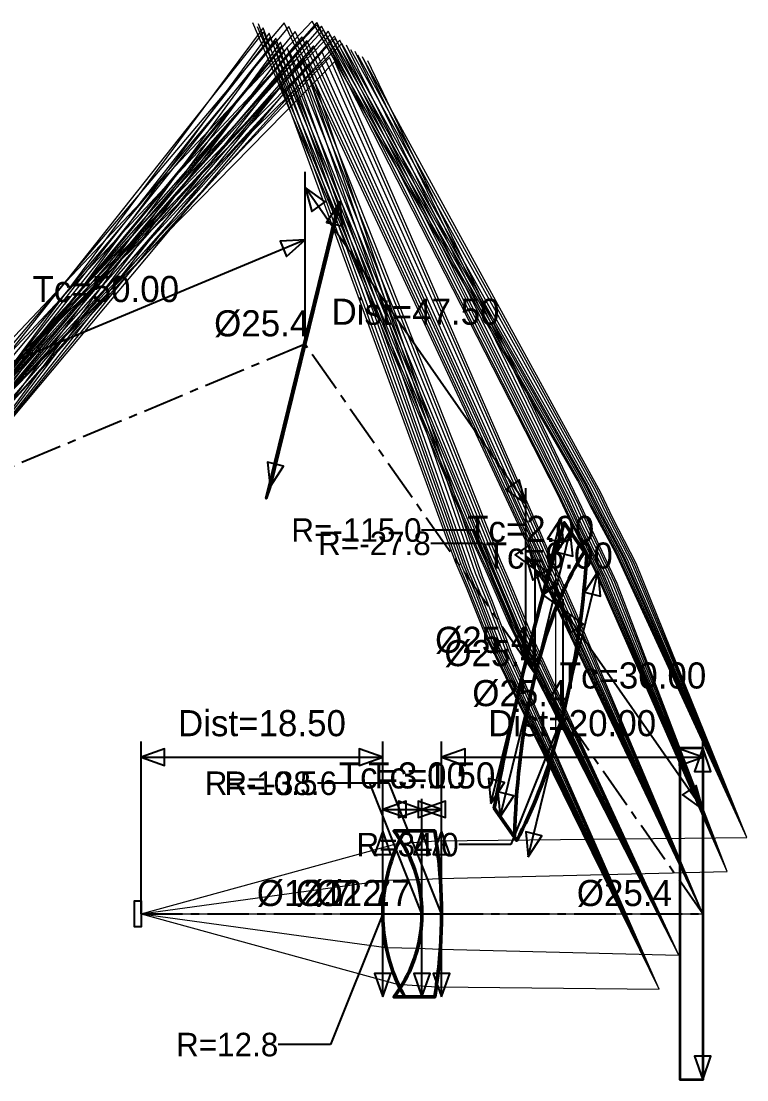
# Model space of a CAD drawing. Header units: metres. Extents: x -46 to 120, y -110 to 68.
# Drawn here: x -9.2 to 46.4, y -12.7 to 68.3 of the extents above; entities that cross this region are included whole.
import ezdxf
from ezdxf.enums import TextEntityAlignment as Align

# ---------------------------------------------------------------- set-up
doc = ezdxf.new("R2010")
doc.units = ezdxf.units.M
doc.linetypes.add('CENTER', pattern=[5.08, 3.175, -0.635, 0.635, -0.635])
for name, color, linetype, lineweight in [('ANNOTATIONS', 3, 'CONTINUOUS', 25), ('DIMENSIONS_LINEAR', 4, 'CONTINUOUS', 25), ('DIMENSIONS_RADIAL', 6, 'CONTINUOUS', 25), ('OPTICAL_AXIS', 1, 'CENTER', 25), ('OPTICS_COMPONENTS', 2, 'CONTINUOUS', 35), ('OPTICS_HATCH', 8, 'CONTINUOUS', 13), ('OPTICS_LENSES', 7, 'CONTINUOUS', 50), ('RAYS_785NM', 1, 'CONTINUOUS', 18), ('RAYS_850NM', 3, 'CONTINUOUS', 18), ('RAYS_900NM', 5, 'CONTINUOUS', 18)]:
    doc.layers.add(name, color=color, linetype=linetype, lineweight=lineweight)
doc.styles.add('OpenSansCondensed-Light', font='OpenSansCondensed-Light.ttf')
doc.dimstyles.new('EZDXF', dxfattribs={"dimtxt": 0.25, "dimasz": 0.175, "dimexe": 0.375, "dimexo": 0.125, "dimgap": 0.1, "dimtad": 1, "dimlfac": 100, "dimzin": 12, "dimdsep": 46, "dimtxsty": 'OpenSansCondensed-Light', "dimblk": 'ARCHTICK', "dimcen": 2.5, "dimazin": 3, "dimtfac": 0.5, "dimtmove": 2, "dimatfit": 3})

# ---------------------------------------------------------------- blocks, each defined once
blk = doc.blocks.new('_ARCHTICK')
at = {"color": 0, "linetype": 'BYBLOCK', "const_width": 0.15}
blk.add_lwpolyline([(-0.5, -0.5), (0.5, 0.5)], dxfattribs=at)

msp = doc.modelspace()

# ---------------------------------------------------------------- hatches: boundary and pattern name
at = {"layer": 'OPTICS_HATCH'}
h = msp.add_hatch(dxfattribs=at)
h.set_pattern_fill('ANSI31', scale=2.5, angle=45)
h.paths.add_polyline_path([(33.954, 27.718), (33.701, 27.323), (33.455, 26.917), (33.217, 26.501), (32.986, 26.076), (32.761, 25.64), (32.543, 25.195), (32.332, 24.741), (32.126, 24.278), (31.927, 23.807), (31.733, 23.326), (31.546, 22.838), (31.364, 22.341), (31.188, 21.836), (31.017, 21.323), (30.852, 20.802), (30.693, 20.273), (30.539, 19.736), (30.391, 19.192), (30.248, 18.639), (30.11, 18.079), (29.978, 17.511), (29.852, 16.935), (29.73, 16.352), (29.615, 15.76), (29.505, 15.161), (29.4, 14.553), (29.301, 13.938), (29.208, 13.314), (29.12, 12.682), (29.039, 12.042), (28.963, 11.393), (28.893, 10.736), (28.83, 10.069), (28.773, 9.394), (28.723, 8.709), (28.679, 8.014), (28.642, 7.31), (28.612, 6.595), (28.59, 5.87), (27.035, 8.097), (27.035, 8.097), (27.147, 8.693), (27.261, 9.287), (27.376, 9.88), (27.492, 10.47), (27.61, 11.059), (27.729, 11.645), (27.85, 12.23), (27.971, 12.813), (28.095, 13.394), (28.219, 13.973), (28.345, 14.55), (28.472, 15.125), (28.6, 15.699), (28.73, 16.27), (28.86, 16.84), (28.993, 17.408), (29.126, 17.974), (29.261, 18.538), (29.397, 19.1), (29.535, 19.66), (29.674, 20.218), (29.814, 20.775), (29.955, 21.329), (30.098, 21.882), (30.242, 22.433), (30.388, 22.982), (30.535, 23.529), (30.683, 24.074), (30.832, 24.617), (30.983, 25.158), (31.135, 25.698), (31.288, 26.236), (31.443, 26.771), (31.599, 27.305), (31.756, 27.837), (31.915, 28.367), (32.074, 28.895), (32.236, 29.421), (32.398, 29.945), (33.954, 27.718)])
h = msp.add_hatch(dxfattribs=at)
h.set_pattern_fill('ANSI31', scale=2.5, angle=45)
h.paths.add_polyline_path([(34.121, 27.479), (34.074, 26.789), (34.021, 26.107), (33.964, 25.432), (33.901, 24.765), (33.833, 24.105), (33.76, 23.453), (33.682, 22.807), (33.599, 22.168), (33.512, 21.537), (33.42, 20.912), (33.323, 20.293), (33.221, 19.682), (33.115, 19.076), (33.004, 18.478), (32.889, 17.886), (32.769, 17.3), (32.645, 16.72), (32.517, 16.147), (32.384, 15.581), (32.246, 15.021), (32.104, 14.467), (31.958, 13.919), (31.807, 13.378), (31.651, 12.844), (31.492, 12.315), (31.327, 11.794), (31.158, 11.278), (30.985, 10.77), (30.807, 10.267), (30.624, 9.772), (30.436, 9.283), (30.244, 8.802), (30.047, 8.327), (29.845, 7.859), (29.638, 7.399), (29.425, 6.945), (29.208, 6.5), (28.985, 6.061), (28.757, 5.631), (28.59, 5.87), (28.59, 5.87), (28.612, 6.595), (28.642, 7.31), (28.679, 8.014), (28.723, 8.709), (28.773, 9.394), (28.83, 10.069), (28.893, 10.736), (28.963, 11.393), (29.039, 12.042), (29.12, 12.682), (29.208, 13.314), (29.301, 13.938), (29.4, 14.553), (29.505, 15.161), (29.615, 15.76), (29.73, 16.352), (29.852, 16.935), (29.978, 17.511), (30.11, 18.079), (30.248, 18.639), (30.391, 19.192), (30.539, 19.736), (30.693, 20.273), (30.852, 20.802), (31.017, 21.323), (31.188, 21.836), (31.364, 22.341), (31.546, 22.838), (31.733, 23.326), (31.927, 23.807), (32.126, 24.278), (32.332, 24.741), (32.543, 25.195), (32.761, 25.64), (32.986, 26.076), (33.217, 26.501), (33.455, 26.917), (33.701, 27.323), (33.954, 27.718), (34.121, 27.479)])
h = msp.add_hatch(dxfattribs=at)
h.set_pattern_fill('ANSI31', scale=2.5, angle=45)
h.paths.add_polyline_path([(20.186, 6.35), (20.006, 6.024), (19.839, 5.699), (19.682, 5.373), (19.537, 5.047), (19.403, 4.722), (19.279, 4.396), (19.164, 4.071), (19.06, 3.745), (18.965, 3.419), (18.879, 3.094), (18.803, 2.768), (18.735, 2.442), (18.676, 2.117), (18.626, 1.791), (18.584, 1.465), (18.551, 1.14), (18.526, 0.814), (18.509, 0.488), (18.501, 0.163), (18.501, -0.163), (18.509, -0.488), (18.526, -0.814), (18.551, -1.14), (18.584, -1.465), (18.626, -1.791), (18.676, -2.117), (18.735, -2.442), (18.803, -2.768), (18.879, -3.094), (18.965, -3.419), (19.06, -3.745), (19.164, -4.071), (19.279, -4.396), (19.403, -4.722), (19.537, -5.047), (19.682, -5.373), (19.839, -5.699), (20.006, -6.024), (20.186, -6.35), (19.362, -6.35), (19.362, -6.35), (19.6, -6.024), (19.819, -5.699), (20.021, -5.373), (20.207, -5.047), (20.378, -4.722), (20.535, -4.396), (20.679, -4.071), (20.809, -3.745), (20.928, -3.419), (21.034, -3.094), (21.129, -2.768), (21.212, -2.442), (21.284, -2.117), (21.346, -1.791), (21.397, -1.465), (21.438, -1.14), (21.468, -0.814), (21.489, -0.488), (21.499, -0.163), (21.499, 0.163), (21.489, 0.488), (21.468, 0.814), (21.438, 1.14), (21.397, 1.465), (21.346, 1.791), (21.284, 2.117), (21.212, 2.442), (21.129, 2.768), (21.034, 3.094), (20.928, 3.419), (20.809, 3.745), (20.679, 4.071), (20.535, 4.396), (20.378, 4.722), (20.207, 5.047), (20.021, 5.373), (19.819, 5.699), (19.6, 6.024), (19.362, 6.35), (20.186, 6.35)])
h = msp.add_hatch(dxfattribs=at)
h.set_pattern_fill('ANSI31', scale=2.5, angle=45)
h.paths.add_polyline_path([(19.362, 6.35), (19.6, 6.024), (19.819, 5.699), (20.021, 5.373), (20.207, 5.047), (20.378, 4.722), (20.535, 4.396), (20.679, 4.071), (20.809, 3.745), (20.928, 3.419), (21.034, 3.094), (21.129, 2.768), (21.212, 2.442), (21.284, 2.117), (21.346, 1.791), (21.397, 1.465), (21.438, 1.14), (21.468, 0.814), (21.489, 0.488), (21.499, 0.163), (21.499, -0.163), (21.489, -0.488), (21.468, -0.814), (21.438, -1.14), (21.397, -1.465), (21.346, -1.791), (21.284, -2.117), (21.212, -2.442), (21.129, -2.768), (21.034, -3.094), (20.928, -3.419), (20.809, -3.745), (20.679, -4.071), (20.535, -4.396), (20.378, -4.722), (20.207, -5.047), (20.021, -5.373), (19.819, -5.699), (19.6, -6.024), (19.362, -6.35), (22.474, -6.35), (22.474, -6.35), (22.527, -6.024), (22.577, -5.699), (22.624, -5.373), (22.669, -5.047), (22.71, -4.722), (22.749, -4.396), (22.785, -4.071), (22.818, -3.745), (22.848, -3.419), (22.876, -3.094), (22.901, -2.768), (22.923, -2.442), (22.942, -2.117), (22.958, -1.791), (22.972, -1.465), (22.983, -1.14), (22.991, -0.814), (22.997, -0.488), (23, -0.163), (23, 0.163), (22.997, 0.488), (22.991, 0.814), (22.983, 1.14), (22.972, 1.465), (22.958, 1.791), (22.942, 2.117), (22.923, 2.442), (22.901, 2.768), (22.876, 3.094), (22.848, 3.419), (22.818, 3.745), (22.785, 4.071), (22.749, 4.396), (22.71, 4.722), (22.669, 5.047), (22.624, 5.373), (22.577, 5.699), (22.527, 6.024), (22.474, 6.35), (19.362, 6.35)])

# ---------------------------------------------------------------- linework, layer by layer
at = {"layer": 'ANNOTATIONS'}
msp.add_lwpolyline([(0, 1), (0, -1), (-0.5, -1), (-0.5, 1)], close=True, dxfattribs=at)
at = {"layer": 'DIMENSIONS_LINEAR'}
for p, q in [((12.549, 43.605), (12.549, 56.805)), ((29.466, 31.38), (12.549, 55.605)), ((9.867, 32.681), (15.23, 54.529)), ((12.549, 43.605), (12.549, 52.405)), ((12.549, 51.605), (-17.963, 38.855)), ((29.466, 19.38), (29.466, 32.58)), ((26.784, 8.456), (32.148, 30.304)), ((27.497, 7.436), (32.86, 29.284)), ((29.466, 19.38), (29.466, 28.18)), ((30.178, 26.36), (29.466, 27.38)), ((30.178, 18.36), (30.178, 27.16)), ((30.178, 18.36), (30.178, 27.16)), ((29.634, 4.376), (34.997, 26.224)), ((32.315, 23.3), (30.178, 26.36)), ((32.315, 15.3), (32.315, 24.1)), ((32.315, 15.3), (32.315, 24.1)), ((43, 8), (32.315, 23.3)), ((0, 0), (0, 13.2)), ((18.5, 0), (18.5, 13.2)), ((23, 0), (23, 13.2)), ((43, 0), (43, 13.2)), ((43, -12.7), (43, 12.7)), ((0, 12), (18.5, 12)), ((23, 12), (43, 12)), ((18.5, 0), (18.5, 8.8)), ((21.5, 0), (21.5, 8.8)), ((21.5, 0), (21.5, 8.8)), ((23, 0), (23, 8.8)), ((43, 0), (43, 8.8)), ((18.5, 8), (21.5, 8)), ((21.5, 8), (23, 8)), ((18.5, -6.35), (18.5, 6.35)), ((21.5, -6.35), (21.5, 6.35)), ((23, -6.35), (23, 6.35))]:
    msp.add_line(p, q, dxfattribs=at)
for points in [[(12.549, 55.605), (13.063, 53.769), (14.096, 54.49)], [(15.23, 54.529), (14.189, 52.931), (15.413, 52.631)], [(12.549, 51.605), (10.645, 51.492), (11.131, 50.33)], [(9.867, 32.681), (10.908, 34.279), (9.684, 34.579)], [(29.466, 31.38), (28.952, 33.216), (27.919, 32.495)], [(32.148, 30.304), (31.107, 28.706), (32.331, 28.406)], [(32.86, 29.284), (31.819, 27.686), (33.043, 27.386)], [(30.178, 26.36), (29.664, 28.196), (28.631, 27.475)], [(29.466, 27.38), (29.98, 25.544), (31.013, 26.265)], [(30.178, 26.36), (30.692, 24.524), (31.725, 25.245)], [(34.997, 26.224), (33.956, 24.626), (35.18, 24.326)], [(32.315, 23.3), (31.801, 25.136), (30.768, 24.415)], [(32.315, 23.3), (32.829, 21.464), (33.862, 22.185)], [(0, 12), (1.8, 11.37), (1.8, 12.63)], [(18.5, 12), (16.7, 12.63), (16.7, 11.37)], [(23, 12), (24.8, 11.37), (24.8, 12.63)], [(43, 12), (41.2, 12.63), (41.2, 11.37)], [(43, 12.7), (42.37, 10.9), (43.63, 10.9)], [(26.784, 8.456), (27.825, 10.054), (26.602, 10.354)], [(43, 8), (42.486, 9.836), (41.453, 9.115)], [(27.497, 7.436), (28.538, 9.034), (27.314, 9.334)], [(18.5, 8), (20.3, 7.37), (20.3, 8.63)], [(21.5, 8), (19.7, 8.63), (19.7, 7.37)], [(23, 8), (21.2, 8.63), (21.2, 7.37)], [(21.5, 8), (23.3, 7.37), (23.3, 8.63)], [(18.5, 6.35), (17.87, 4.55), (19.13, 4.55)], [(21.5, 6.35), (20.87, 4.55), (22.13, 4.55)], [(23, 6.35), (22.37, 4.55), (23.63, 4.55)], [(29.634, 4.376), (30.674, 5.974), (29.451, 6.274)], [(18.5, -6.35), (19.13, -4.55), (17.87, -4.55)], [(21.5, -6.35), (22.13, -4.55), (20.87, -4.55)], [(23, -6.35), (23.63, -4.55), (22.37, -4.55)], [(43, -12.7), (43.63, -10.9), (42.37, -10.9)]]:
    msp.add_lwpolyline(points, close=True, dxfattribs=at)
at = {"layer": 'OPTICAL_AXIS', "linetype": 'CENTER'}
for p, q in [((12.549, 43.605), (-17.963, 30.855)), ((29.466, 19.38), (12.549, 43.605)), ((30.178, 18.36), (29.466, 19.38)), ((32.315, 15.3), (30.178, 18.36)), ((43, 0), (32.315, 15.3)), ((0, 0), (18.5, 0)), ((18.5, 0), (21.5, 0)), ((21.5, 0), (23, 0)), ((23, 0), (43, 0))]:
    msp.add_line(p, q, dxfattribs=at)
at = {"layer": 'OPTICS_COMPONENTS'}
for points in [[(15.23, 54.529), (9.867, 32.681), (9.573, 31.797), (14.937, 53.646)], [(43, 12.7), (43, -12.7), (41.268, -12.7), (41.268, 12.7)]]:
    msp.add_lwpolyline(points, close=True, dxfattribs=at)
at = {"layer": 'OPTICS_LENSES'}
for points in [[(33.954, 27.718), (33.701, 27.323), (33.455, 26.917), (33.217, 26.501), (32.986, 26.076), (32.761, 25.64), (32.543, 25.195), (32.332, 24.741), (32.126, 24.278), (31.927, 23.807), (31.733, 23.326), (31.546, 22.838), (31.364, 22.341), (31.188, 21.836), (31.017, 21.323), (30.852, 20.802), (30.693, 20.273), (30.539, 19.736), (30.391, 19.192), (30.248, 18.639), (30.11, 18.079), (29.978, 17.511), (29.852, 16.935), (29.73, 16.352), (29.615, 15.76), (29.505, 15.161), (29.4, 14.553), (29.301, 13.938), (29.208, 13.314), (29.12, 12.682), (29.039, 12.042), (28.963, 11.393), (28.893, 10.736), (28.83, 10.069), (28.773, 9.394), (28.723, 8.709), (28.679, 8.014), (28.642, 7.31), (28.612, 6.595), (28.59, 5.87), (27.035, 8.097), (27.035, 8.097), (27.147, 8.693), (27.261, 9.287), (27.376, 9.88), (27.492, 10.47), (27.61, 11.059), (27.729, 11.645), (27.85, 12.23), (27.971, 12.813), (28.095, 13.394), (28.219, 13.973), (28.345, 14.55), (28.472, 15.125), (28.6, 15.699), (28.73, 16.27), (28.86, 16.84), (28.993, 17.408), (29.126, 17.974), (29.261, 18.538), (29.397, 19.1), (29.535, 19.66), (29.674, 20.218), (29.814, 20.775), (29.955, 21.329), (30.098, 21.882), (30.242, 22.433), (30.388, 22.982), (30.535, 23.529), (30.683, 24.074), (30.832, 24.617), (30.983, 25.158), (31.135, 25.698), (31.288, 26.236), (31.443, 26.771), (31.599, 27.305), (31.756, 27.837), (31.915, 28.367), (32.074, 28.895), (32.236, 29.421), (32.398, 29.945), (33.954, 27.718)], [(34.121, 27.479), (34.074, 26.789), (34.021, 26.107), (33.964, 25.432), (33.901, 24.765), (33.833, 24.105), (33.76, 23.453), (33.682, 22.807), (33.599, 22.168), (33.512, 21.537), (33.42, 20.912), (33.323, 20.293), (33.221, 19.682), (33.115, 19.076), (33.004, 18.478), (32.889, 17.886), (32.769, 17.3), (32.645, 16.72), (32.517, 16.147), (32.384, 15.581), (32.246, 15.021), (32.104, 14.467), (31.958, 13.919), (31.807, 13.378), (31.651, 12.844), (31.492, 12.315), (31.327, 11.794), (31.158, 11.278), (30.985, 10.77), (30.807, 10.267), (30.624, 9.772), (30.436, 9.283), (30.244, 8.802), (30.047, 8.327), (29.845, 7.859), (29.638, 7.399), (29.425, 6.945), (29.208, 6.5), (28.985, 6.061), (28.757, 5.631), (28.59, 5.87), (28.59, 5.87), (28.612, 6.595), (28.642, 7.31), (28.679, 8.014), (28.723, 8.709), (28.773, 9.394), (28.83, 10.069), (28.893, 10.736), (28.963, 11.393), (29.039, 12.042), (29.12, 12.682), (29.208, 13.314), (29.301, 13.938), (29.4, 14.553), (29.505, 15.161), (29.615, 15.76), (29.73, 16.352), (29.852, 16.935), (29.978, 17.511), (30.11, 18.079), (30.248, 18.639), (30.391, 19.192), (30.539, 19.736), (30.693, 20.273), (30.852, 20.802), (31.017, 21.323), (31.188, 21.836), (31.364, 22.341), (31.546, 22.838), (31.733, 23.326), (31.927, 23.807), (32.126, 24.278), (32.332, 24.741), (32.543, 25.195), (32.761, 25.64), (32.986, 26.076), (33.217, 26.501), (33.455, 26.917), (33.701, 27.323), (33.954, 27.718), (34.121, 27.479)], [(20.186, 6.35), (20.006, 6.024), (19.839, 5.699), (19.682, 5.373), (19.537, 5.047), (19.403, 4.722), (19.279, 4.396), (19.164, 4.071), (19.06, 3.745), (18.965, 3.419), (18.879, 3.094), (18.803, 2.768), (18.735, 2.442), (18.676, 2.117), (18.626, 1.791), (18.584, 1.465), (18.551, 1.14), (18.526, 0.814), (18.509, 0.488), (18.501, 0.163), (18.501, -0.163), (18.509, -0.488), (18.526, -0.814), (18.551, -1.14), (18.584, -1.465), (18.626, -1.791), (18.676, -2.117), (18.735, -2.442), (18.803, -2.768), (18.879, -3.094), (18.965, -3.419), (19.06, -3.745), (19.164, -4.071), (19.279, -4.396), (19.403, -4.722), (19.537, -5.047), (19.682, -5.373), (19.839, -5.699), (20.006, -6.024), (20.186, -6.35), (19.362, -6.35), (19.362, -6.35), (19.6, -6.024), (19.819, -5.699), (20.021, -5.373), (20.207, -5.047), (20.378, -4.722), (20.535, -4.396), (20.679, -4.071), (20.809, -3.745), (20.928, -3.419), (21.034, -3.094), (21.129, -2.768), (21.212, -2.442), (21.284, -2.117), (21.346, -1.791), (21.397, -1.465), (21.438, -1.14), (21.468, -0.814), (21.489, -0.488), (21.499, -0.163), (21.499, 0.163), (21.489, 0.488), (21.468, 0.814), (21.438, 1.14), (21.397, 1.465), (21.346, 1.791), (21.284, 2.117), (21.212, 2.442), (21.129, 2.768), (21.034, 3.094), (20.928, 3.419), (20.809, 3.745), (20.679, 4.071), (20.535, 4.396), (20.378, 4.722), (20.207, 5.047), (20.021, 5.373), (19.819, 5.699), (19.6, 6.024), (19.362, 6.35), (20.186, 6.35)], [(19.362, 6.35), (19.6, 6.024), (19.819, 5.699), (20.021, 5.373), (20.207, 5.047), (20.378, 4.722), (20.535, 4.396), (20.679, 4.071), (20.809, 3.745), (20.928, 3.419), (21.034, 3.094), (21.129, 2.768), (21.212, 2.442), (21.284, 2.117), (21.346, 1.791), (21.397, 1.465), (21.438, 1.14), (21.468, 0.814), (21.489, 0.488), (21.499, 0.163), (21.499, -0.163), (21.489, -0.488), (21.468, -0.814), (21.438, -1.14), (21.397, -1.465), (21.346, -1.791), (21.284, -2.117), (21.212, -2.442), (21.129, -2.768), (21.034, -3.094), (20.928, -3.419), (20.809, -3.745), (20.679, -4.071), (20.535, -4.396), (20.378, -4.722), (20.207, -5.047), (20.021, -5.373), (19.819, -5.699), (19.6, -6.024), (19.362, -6.35), (22.474, -6.35), (22.474, -6.35), (22.527, -6.024), (22.577, -5.699), (22.624, -5.373), (22.669, -5.047), (22.71, -4.722), (22.749, -4.396), (22.785, -4.071), (22.818, -3.745), (22.848, -3.419), (22.876, -3.094), (22.901, -2.768), (22.923, -2.442), (22.942, -2.117), (22.958, -1.791), (22.972, -1.465), (22.983, -1.14), (22.991, -0.814), (22.997, -0.488), (23, -0.163), (23, 0.163), (22.997, 0.488), (22.991, 0.814), (22.983, 1.14), (22.972, 1.465), (22.958, 1.791), (22.942, 2.117), (22.923, 2.442), (22.901, 2.768), (22.876, 3.094), (22.848, 3.419), (22.818, 3.745), (22.785, 4.071), (22.749, 4.396), (22.71, 4.722), (22.669, 5.047), (22.624, 5.373), (22.577, 5.699), (22.527, 6.024), (22.474, 6.35), (19.362, 6.35)]]:
    msp.add_lwpolyline(points, close=True, dxfattribs=at)
at = {"layer": 'RAYS_785NM'}
for p, q in [((13.093, 68.331), (-21.061, 32.232)), ((10.954, 68.213), (-19.855, 31.819)), ((13.456, 68.225), (-19.179, 31.247)), ((25.532, 28.191), (8.554, 68.204)), ((24.045, 27.01), (8.993, 68.115)), ((28.688, 30.218), (10.954, 68.213)), ((33.41, 33.209), (13.093, 68.331)), ((31.875, 32.152), (13.456, 68.225)), ((14.464, 67.289), (-19.412, 32.084)), ((34.014, 32.851), (14.464, 67.289)), ((9.869, 67.118), (-18.941, 30.411)), ((12.295, 67.142), (-18.258, 30.432)), ((14.815, 67.173), (-17.547, 30.591)), ((10.301, 67.019), (-17.113, 29.424)), ((26.212, 27.778), (9.869, 67.118)), ((24.761, 26.577), (10.301, 67.019)), ((29.342, 29.825), (12.295, 67.142)), ((32.51, 31.778), (14.815, 67.173)), ((11.417, 65.909), (-17.188, 32.81)), ((13.863, 65.949), (-16.464, 32.966)), ((11.844, 65.797), (-15.371, 31.26)), ((27.01, 27.316), (11.417, 65.909)), ((25.601, 26.091), (11.844, 65.797)), ((30.116, 29.388), (13.863, 65.949)), ((34.735, 32.455), (16.051, 66.128)), ((33.266, 31.363), (16.394, 66.001)), ((34.381, 31.27), (33.41, 33.209)), ((34.953, 30.944), (34.014, 32.851)), ((35.656, 30.544), (34.735, 32.455)), ((32.698, 30.409), (31.875, 32.152)), ((33.304, 30.063), (32.51, 31.778)), ((34.048, 29.636), (33.266, 31.363)), ((36.32, 27.663), (34.381, 31.27)), ((36.875, 27.318), (34.953, 30.944)), ((29.432, 28.615), (28.688, 30.218)), ((34.78, 26.181), (32.698, 30.409)), ((35.361, 25.825), (33.304, 30.063)), ((37.513, 26.984), (35.656, 30.544)), ((30.058, 28.257), (29.342, 29.825)), ((30.818, 27.816), (30.116, 29.388)), ((36.03, 25.48), (34.048, 29.636)), ((31.595, 23.942), (29.432, 28.615)), ((26.348, 26.406), (25.532, 28.191)), ((26.994, 26.038), (26.212, 27.778)), ((32.202, 23.556), (30.058, 28.257)), ((32.896, 23.177), (30.818, 27.816)), ((46.371, 5.839), (36.32, 27.663)), ((24.917, 24.981), (24.045, 27.01)), ((27.773, 25.582), (27.01, 27.316)), ((46.372, 5.841), (36.875, 27.318)), ((46.374, 5.844), (37.513, 26.984)), ((25.599, 24.592), (24.761, 26.577)), ((26.42, 24.106), (25.601, 26.091)), ((28.223, 22.08), (26.348, 26.406)), ((28.867, 21.658), (26.994, 26.038)), ((44.875, 3.247), (34.78, 26.181)), ((29.596, 21.242), (27.773, 25.582)), ((44.876, 3.249), (35.361, 25.825)), ((44.877, 3.251), (36.03, 25.48)), ((26.433, 21.121), (24.917, 24.981)), ((27.115, 20.678), (25.599, 24.592)), ((27.888, 20.244), (26.42, 24.106)), ((43, 0), (31.595, 23.942)), ((43, 0), (32.202, 23.556)), ((43, 0), (32.896, 23.177)), ((41.179, -3.155), (28.223, 22.08)), ((39.671, -5.767), (26.433, 21.121)), ((41.178, -3.156), (28.867, 21.658)), ((41.177, -3.158), (29.596, 21.242)), ((39.67, -5.768), (27.115, 20.678)), ((39.669, -5.77), (27.888, 20.244)), ((22.594, 5.581), (46.374, 5.844)), ((22.594, 5.581), (46.372, 5.841)), ((22.594, 5.581), (46.371, 5.839)), ((0, 0), (19.699, 5.409)), ((0, 0), (19.699, 5.409)), ((0, 0), (19.699, 5.409)), ((19.699, 5.409), (19.998, 5.411)), ((19.699, 5.409), (19.998, 5.411)), ((19.699, 5.409), (19.998, 5.411)), ((19.998, 5.411), (22.594, 5.581)), ((19.998, 5.411), (22.594, 5.581)), ((19.998, 5.411), (22.594, 5.581)), ((22.906, 2.698), (44.877, 3.251)), ((22.906, 2.698), (44.876, 3.249)), ((22.906, 2.698), (44.875, 3.247)), ((0, 0), (18.762, 2.576)), ((0, 0), (18.762, 2.576)), ((0, 0), (18.762, 2.576)), ((18.762, 2.576), (21.167, 2.623)), ((18.762, 2.576), (21.167, 2.623)), ((18.762, 2.576), (21.167, 2.622)), ((21.167, 2.622), (22.906, 2.698)), ((21.167, 2.623), (22.906, 2.698)), ((21.167, 2.623), (22.906, 2.698)), ((0, 0), (19.699, -5.409)), ((0, 0), (18.762, -2.576)), ((0, 0), (18.5, 0)), ((0, 0), (19.699, -5.409)), ((0, 0), (18.762, -2.576)), ((0, 0), (18.5, 0)), ((0, 0), (19.699, -5.409)), ((0, 0), (18.762, -2.576)), ((0, 0), (18.5, 0)), ((18.5, 0), (21.5, 0)), ((18.5, 0), (21.5, 0)), ((18.5, 0), (21.5, 0)), ((21.5, 0), (23, 0)), ((21.5, 0), (23, 0)), ((21.5, 0), (23, 0)), ((23, 0), (43, 0)), ((23, 0), (43, 0)), ((23, 0), (43, 0)), ((18.762, -2.576), (21.167, -2.622)), ((18.762, -2.576), (21.167, -2.623)), ((18.762, -2.576), (21.167, -2.623)), ((21.167, -2.622), (22.906, -2.698)), ((21.167, -2.623), (22.906, -2.698)), ((21.167, -2.623), (22.906, -2.698)), ((22.906, -2.698), (41.179, -3.155)), ((22.906, -2.698), (41.178, -3.156)), ((22.906, -2.698), (41.177, -3.158)), ((19.699, -5.409), (19.998, -5.411)), ((19.699, -5.409), (19.998, -5.411)), ((19.699, -5.409), (19.998, -5.411)), ((19.998, -5.411), (22.594, -5.581)), ((19.998, -5.411), (22.594, -5.581)), ((19.998, -5.411), (22.594, -5.581)), ((22.594, -5.581), (39.671, -5.767)), ((22.594, -5.581), (39.67, -5.768)), ((22.594, -5.581), (39.669, -5.77))]:
    msp.add_line(p, q, dxfattribs=at)
at = {"layer": 'RAYS_850NM'}
for p, q in [((13.459, 68.049), (-20.614, 31.689)), ((11.311, 67.923), (-19.424, 31.292)), ((13.819, 67.94), (-18.737, 30.704)), ((9.34, 67.819), (-18.229, 30.836)), ((25.713, 28.079), (8.903, 67.91)), ((24.236, 26.893), (9.34, 67.819)), ((28.861, 30.111), (11.311, 67.923)), ((33.57, 33.112), (13.459, 68.049)), ((32.043, 32.051), (13.819, 67.94)), ((14.852, 67.001), (-18.958, 32.727)), ((10.245, 66.818), (-18.509, 30.936)), ((12.677, 66.846), (-17.814, 31.067)), ((15.2, 66.882), (-17.097, 31.23)), ((10.675, 66.716), (-16.685, 29.409)), ((26.405, 27.664), (10.245, 66.818)), ((24.965, 26.457), (10.675, 66.716)), ((29.529, 29.717), (12.677, 66.846)), ((34.188, 32.753), (14.852, 67.001)), ((32.692, 31.675), (15.2, 66.882)), ((34.992, 32.32), (16.602, 65.736)), ((11.959, 65.5), (-16.588, 33.636)), ((14.411, 65.546), (-15.856, 33.807)), ((12.386, 65.385), (-14.773, 32.072)), ((27.291, 27.159), (11.959, 65.5)), ((25.897, 25.924), (12.386, 65.385)), ((30.39, 29.239), (14.411, 65.546)), ((33.536, 31.222), (16.944, 65.605)), ((34.53, 31.184), (33.57, 33.112)), ((35.12, 30.849), (34.188, 32.753)), ((32.856, 30.319), (32.043, 32.051)), ((33.482, 29.961), (32.692, 31.675)), ((35.911, 30.399), (34.992, 32.32)), ((34.318, 29.481), (33.536, 31.222)), ((36.469, 27.565), (34.53, 31.184)), ((37.031, 27.23), (35.12, 30.849)), ((29.597, 28.521), (28.861, 30.111)), ((34.936, 26.08), (32.856, 30.319)), ((37.735, 26.883), (35.911, 30.399)), ((30.24, 28.152), (29.529, 29.717)), ((31.092, 27.656), (30.39, 29.239)), ((35.525, 25.734), (33.482, 29.961)), ((36.263, 25.376), (34.318, 29.481)), ((31.758, 23.833), (29.597, 28.521)), ((26.518, 26.31), (25.713, 28.079)), ((27.181, 25.93), (26.405, 27.664)), ((32.372, 23.457), (30.24, 28.152)), ((33.137, 23.061), (31.092, 27.656)), ((46.372, 5.84), (36.469, 27.565)), ((25.097, 24.88), (24.236, 26.893)), ((28.052, 25.415), (27.291, 27.159)), ((46.373, 5.842), (37.031, 27.23)), ((46.375, 5.846), (37.735, 26.883)), ((25.796, 24.477), (24.965, 26.457)), ((28.397, 21.961), (26.518, 26.31)), ((44.875, 3.248), (34.936, 26.08)), ((26.714, 23.927), (25.897, 25.924)), ((29.046, 21.55), (27.181, 25.93)), ((29.848, 21.114), (28.052, 25.415)), ((44.876, 3.249), (35.525, 25.734)), ((44.877, 3.252), (36.263, 25.376)), ((26.617, 20.996), (25.097, 24.88)), ((27.305, 20.565), (25.796, 24.477)), ((28.155, 20.111), (26.714, 23.927)), ((43, 0), (31.758, 23.833)), ((43, 0), (32.372, 23.457)), ((43, 0), (33.137, 23.061)), ((41.178, -3.155), (28.397, 21.961)), ((41.178, -3.157), (29.046, 21.55)), ((41.176, -3.159), (29.848, 21.114)), ((39.671, -5.767), (26.617, 20.996)), ((39.67, -5.768), (27.305, 20.565)), ((39.668, -5.771), (28.155, 20.111)), ((22.594, 5.581), (46.375, 5.846)), ((22.594, 5.581), (46.373, 5.842)), ((22.594, 5.581), (46.372, 5.84)), ((0, 0), (19.699, 5.409)), ((0, 0), (19.699, 5.409)), ((0, 0), (19.699, 5.409)), ((19.699, 5.409), (19.998, 5.411)), ((19.699, 5.409), (19.998, 5.411)), ((19.699, 5.409), (19.998, 5.411)), ((19.998, 5.411), (22.594, 5.581)), ((19.998, 5.411), (22.594, 5.581)), ((19.998, 5.411), (22.594, 5.581)), ((22.906, 2.698), (44.877, 3.252)), ((22.906, 2.698), (44.876, 3.249)), ((22.906, 2.698), (44.875, 3.248)), ((0, 0), (18.762, 2.576)), ((0, 0), (18.762, 2.576)), ((0, 0), (18.762, 2.576)), ((18.762, 2.576), (21.167, 2.623)), ((18.762, 2.576), (21.167, 2.623)), ((18.762, 2.576), (21.167, 2.623)), ((21.167, 2.623), (22.906, 2.698)), ((21.167, 2.623), (22.906, 2.698)), ((21.167, 2.623), (22.906, 2.698)), ((0, 0), (19.699, -5.409)), ((0, 0), (18.762, -2.576)), ((0, 0), (18.5, 0)), ((0, 0), (19.699, -5.409)), ((0, 0), (18.762, -2.576)), ((0, 0), (18.5, 0)), ((0, 0), (19.699, -5.409)), ((0, 0), (18.762, -2.576)), ((0, 0), (18.5, 0)), ((18.5, 0), (21.5, 0)), ((18.5, 0), (21.5, 0)), ((18.5, 0), (21.5, 0)), ((21.5, 0), (23, 0)), ((21.5, 0), (23, 0)), ((21.5, 0), (23, 0)), ((23, 0), (43, 0)), ((23, 0), (43, 0)), ((23, 0), (43, 0)), ((18.762, -2.576), (21.167, -2.623)), ((18.762, -2.576), (21.167, -2.623)), ((18.762, -2.576), (21.167, -2.623)), ((21.167, -2.623), (22.906, -2.698)), ((21.167, -2.623), (22.906, -2.698)), ((21.167, -2.623), (22.906, -2.698)), ((22.906, -2.698), (41.178, -3.155)), ((22.906, -2.698), (41.178, -3.157)), ((22.906, -2.698), (41.176, -3.159)), ((19.699, -5.409), (19.998, -5.411)), ((19.699, -5.409), (19.998, -5.411)), ((19.699, -5.409), (19.998, -5.411)), ((19.998, -5.411), (22.594, -5.581)), ((19.998, -5.411), (22.594, -5.581)), ((19.998, -5.411), (22.594, -5.581)), ((22.594, -5.581), (39.671, -5.767)), ((22.594, -5.581), (39.67, -5.768)), ((22.594, -5.581), (39.668, -5.771))]:
    msp.add_line(p, q, dxfattribs=at)
at = {"layer": 'RAYS_900NM'}
for p, q in [((13.956, 67.67), (-20.014, 31.229)), ((9.38, 67.516), (-19.51, 31.13)), ((11.797, 67.534), (-18.844, 30.569)), ((14.311, 67.558), (-18.144, 29.959)), ((9.814, 67.42), (-17.675, 30.142)), ((25.959, 27.929), (9.38, 67.516)), ((24.495, 26.736), (9.814, 67.42)), ((29.098, 29.969), (11.797, 67.534)), ((33.789, 32.982), (13.956, 67.67)), ((32.273, 31.915), (14.311, 67.558)), ((15.378, 66.615), (-18.351, 33.586)), ((13.196, 66.449), (-17.218, 31.912)), ((29.785, 29.571), (13.196, 66.449)), ((34.426, 32.621), (15.378, 66.615)), ((32.942, 31.537), (15.724, 66.492)), ((10.757, 66.415), (-17.927, 31.771)), ((11.186, 66.309), (-16.106, 30.235)), ((26.669, 27.51), (10.757, 66.415)), ((25.242, 26.295), (11.186, 66.309)), ((12.375, 65.192), (-16.134, 34.251)), ((14.83, 65.242), (-15.395, 34.436)), ((12.802, 65.074), (-14.318, 32.676)), ((27.508, 27.039), (12.375, 65.192)), ((26.125, 25.798), (12.802, 65.074)), ((30.602, 29.126), (14.83, 65.242)), ((35.191, 32.219), (17.022, 65.44)), ((33.744, 31.115), (17.364, 65.306)), ((34.737, 31.067), (33.789, 32.982)), ((35.352, 30.717), (34.426, 32.621)), ((33.076, 30.193), (32.273, 31.915)), ((36.11, 30.286), (35.191, 32.219)), ((33.727, 29.821), (32.942, 31.537)), ((34.528, 29.36), (33.744, 31.115)), ((36.671, 27.439), (34.737, 31.067)), ((35.147, 25.95), (33.076, 30.193)), ((37.243, 27.117), (35.352, 30.717)), ((37.905, 26.811), (36.11, 30.286)), ((29.823, 28.392), (29.098, 29.969)), ((30.49, 28.007), (29.785, 29.571)), ((35.746, 25.618), (33.727, 29.821)), ((36.441, 25.302), (34.528, 29.36)), ((31.979, 23.692), (29.823, 28.392)), ((31.304, 27.531), (30.602, 29.126)), ((26.752, 26.177), (25.959, 27.929)), ((32.602, 23.329), (30.49, 28.007)), ((27.438, 25.779), (26.669, 27.51)), ((28.268, 25.286), (27.508, 27.039)), ((33.321, 22.978), (31.304, 27.531)), ((46.372, 5.84), (36.671, 27.439)), ((46.373, 5.843), (37.243, 27.117)), ((46.375, 5.847), (37.905, 26.811)), ((25.343, 24.74), (24.495, 26.736)), ((26.067, 24.317), (25.242, 26.295)), ((28.63, 21.807), (26.752, 26.177)), ((44.875, 3.248), (35.147, 25.95)), ((26.942, 23.788), (26.125, 25.798)), ((29.288, 21.41), (27.438, 25.779)), ((30.04, 21.021), (28.268, 25.286)), ((44.876, 3.25), (35.746, 25.618)), ((44.878, 3.252), (36.441, 25.302)), ((26.864, 20.834), (25.343, 24.74)), ((27.561, 20.419), (26.067, 24.317)), ((28.359, 20.015), (26.942, 23.788)), ((43, 0), (31.979, 23.692)), ((43, 0), (32.602, 23.329)), ((43, 0), (33.321, 22.978)), ((41.178, -3.156), (28.63, 21.807)), ((41.177, -3.157), (29.288, 21.41)), ((39.67, -5.767), (26.864, 20.834)), ((39.669, -5.769), (27.561, 20.419)), ((41.176, -3.159), (30.04, 21.021)), ((39.668, -5.772), (28.359, 20.015)), ((22.594, 5.581), (46.375, 5.847)), ((22.594, 5.581), (46.373, 5.843)), ((22.594, 5.581), (46.372, 5.84)), ((0, 0), (19.699, 5.409)), ((0, 0), (19.699, 5.409)), ((0, 0), (19.699, 5.409)), ((19.699, 5.409), (19.998, 5.411)), ((19.699, 5.409), (19.998, 5.411)), ((19.699, 5.409), (19.998, 5.411)), ((19.998, 5.411), (22.594, 5.581)), ((19.998, 5.411), (22.594, 5.581)), ((19.998, 5.411), (22.594, 5.581)), ((22.906, 2.699), (44.878, 3.252)), ((22.906, 2.698), (44.876, 3.25)), ((22.906, 2.698), (44.875, 3.248)), ((0, 0), (18.762, 2.576)), ((0, 0), (18.762, 2.576)), ((0, 0), (18.762, 2.576)), ((18.762, 2.576), (21.167, 2.623)), ((18.762, 2.576), (21.167, 2.623)), ((18.762, 2.576), (21.167, 2.623)), ((21.167, 2.623), (22.906, 2.699)), ((21.167, 2.623), (22.906, 2.698)), ((21.167, 2.623), (22.906, 2.698)), ((0, 0), (19.699, -5.409)), ((0, 0), (18.762, -2.576)), ((0, 0), (18.5, 0)), ((0, 0), (19.699, -5.409)), ((0, 0), (18.762, -2.576)), ((0, 0), (18.5, 0)), ((0, 0), (19.699, -5.409)), ((0, 0), (18.762, -2.576)), ((0, 0), (18.5, 0)), ((18.5, 0), (21.5, 0)), ((18.5, 0), (21.5, 0)), ((18.5, 0), (21.5, 0)), ((21.5, 0), (23, 0)), ((21.5, 0), (23, 0)), ((21.5, 0), (23, 0)), ((23, 0), (43, 0)), ((23, 0), (43, 0)), ((23, 0), (43, 0)), ((18.762, -2.576), (21.167, -2.623)), ((18.762, -2.576), (21.167, -2.623)), ((18.762, -2.576), (21.167, -2.623)), ((21.167, -2.623), (22.906, -2.698)), ((21.167, -2.623), (22.906, -2.698)), ((21.167, -2.623), (22.906, -2.699)), ((22.906, -2.698), (41.178, -3.156)), ((22.906, -2.698), (41.177, -3.157)), ((22.906, -2.699), (41.176, -3.159)), ((19.699, -5.409), (19.998, -5.411)), ((19.699, -5.409), (19.998, -5.411)), ((19.699, -5.409), (19.998, -5.411)), ((19.998, -5.411), (22.594, -5.581)), ((19.998, -5.411), (22.594, -5.581)), ((19.998, -5.411), (22.594, -5.581)), ((22.594, -5.581), (39.67, -5.767)), ((22.594, -5.581), (39.669, -5.769)), ((22.594, -5.581), (39.668, -5.772))]:
    msp.add_line(p, q, dxfattribs=at)

# ---------------------------------------------------------------- texts
at = {"layer": 'DIMENSIONS_LINEAR'}
for s, p in [('Tc=50.00', (-2.707, 46.23)), ('Dist=47.50', (21.007, 44.492)), ('%%c25.4', (9.23, 43.605)), ('Tc=2.00', (29.822, 27.87)), ('Tc=6.00', (31.247, 25.83)), ('%%c25.4', (26.148, 19.38)), ('%%c25.4', (26.86, 18.36)), ('Tc=30.00', (37.658, 16.65)), ('%%c25.4', (28.997, 15.3)), ('Dist=18.50', (9.25, 13)), ('Dist=20.00', (33, 13)), ('Tc=3.00', (20, 9)), ('Tc=1.50', (22.25, 9)), ('%%c12.7', (12.5, 0)), ('%%c12.7', (15.5, 0)), ('%%c12.7', (17, 0)), ('%%c25.4', (37, 0))]:
    msp.add_text(s, height=2, dxfattribs=at).set_placement(p, align=Align.BOTTOM_CENTER)
at = {"layer": 'DIMENSIONS_RADIAL'}
for s, p in [('R=-115.0', (21.466, 29.38)), ('R=-27.8', (22.178, 28.36)), ('R=-10.5', (13.5, 10)), ('R=-38.6', (15, 10)), ('R=34.0', (24.315, 5.3)), ('R=12.8', (10.5, -10))]:
    msp.add_text(s, height=1.8, dxfattribs=at).set_placement(p, align=Align.MIDDLE_RIGHT)

# ---------------------------------------------------------------- leaders
for points in [[(29.466, 19.38), (25.466, 29.38), (21.466, 29.38)], [(30.178, 18.36), (26.178, 28.36), (22.178, 28.36)], [(32.315, 15.3), (28.315, 5.3), (24.315, 5.3)], [(21.5, 0), (17.5, 10), (13.5, 10)], [(23, 0), (19, 10), (15, 10)], [(18.5, 0), (14.5, -10), (10.5, -10)]]:
    msp.add_leader(points, dimstyle='EZDXF', dxfattribs=at)

doc.saveas('drawing.dxf')
